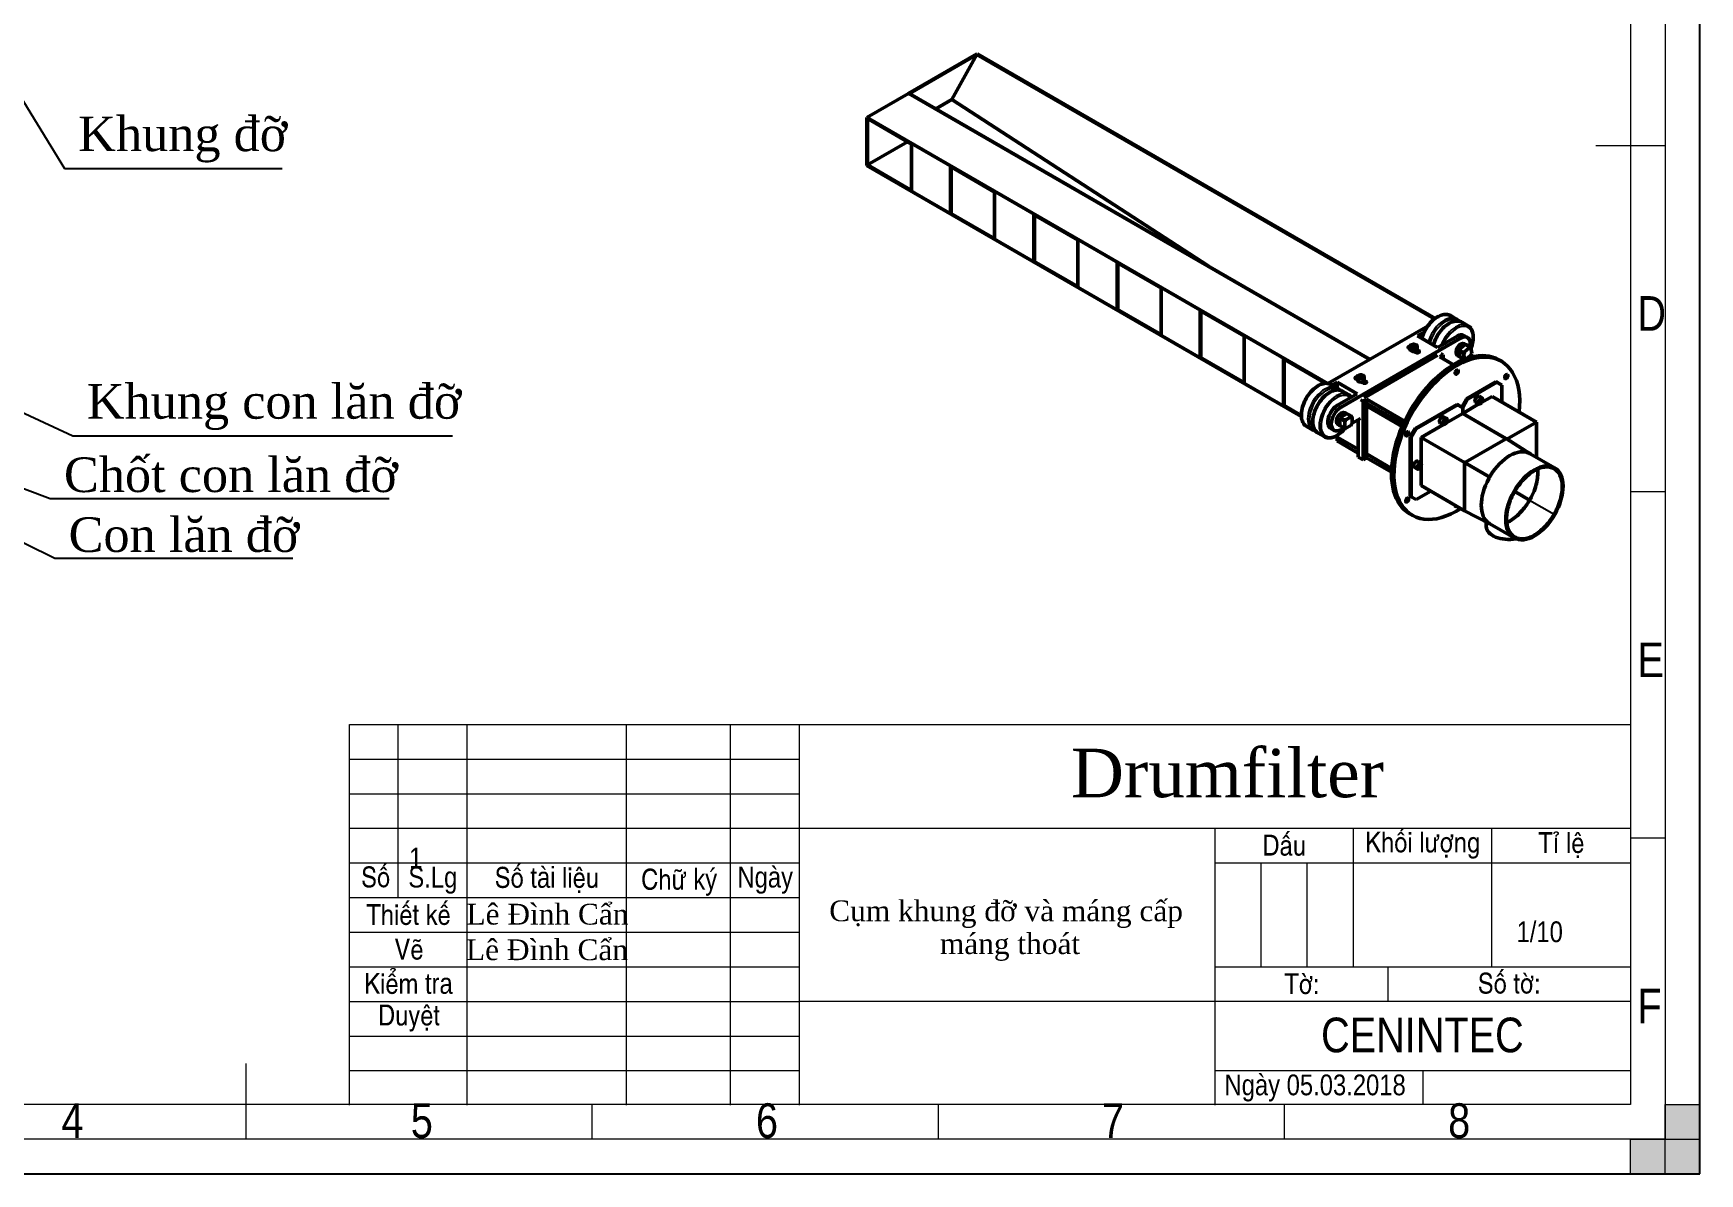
# Model space of a CAD drawing. Header units: millimetres. Extents: x 0 to 4200, y 0 to 2970.
# Drawn here: x 1793 to 4200, y 0 to 1647 of the extents above; entities that cross this region are included whole.
import ezdxf

# ---------------------------------------------------------------- set-up
doc = ezdxf.new("R2010")
doc.units = ezdxf.units.MM
doc.header["$LTSCALE"] = 10
for name, color, linetype, lineweight in [('Border (ANSI)', 7, 'Continuous', 70), ('Co ban', 7, 'Continuous', 50), ('Symbol (ANSI)', 7, 'Continuous', 25)]:
    doc.layers.add(name, color=color, linetype=linetype, lineweight=lineweight)
for name, color, linetype, lineweight, true_color in [('Khung ban ve', 5, 'Continuous', 15, 0x0000ff), ('Lien manh', 7, 'Continuous', 25, 0x020305), ('Manh khung ten', 7, 'Continuous', 15, 0x994c4c), ('Net chu', 30, 'Continuous', 15, 0xff7f00), ('THIN', 5, 'Continuous', 15, 0x0000ff)]:
    doc.layers.add(name, color=color, linetype=linetype, lineweight=lineweight, true_color=true_color)
doc.styles.add('Linh_50', font='')
doc.styles.add('Note Text (ANSI)', font='')
doc.styles.add('StandardAM_ANSI', font='')
doc.styles.get('Linh_50').set_extended_font_data('VNI-Helve-Condense')
doc.styles.get('Note Text (ANSI)').set_extended_font_data('VNI-Helve-Condense')
doc.styles.get('StandardAM_ANSI').set_extended_font_data('VNI-Helve-Condense')
doc.dimstyles.new('Default - mm (ANSI)$7', dxfattribs={"dimscale": 10, "dimtxt": 5, "dimasz": 2, "dimexe": 2, "dimexo": 0.5, "dimgap": 0.8, "dimtad": 1, "dimtoh": 1, "dimdec": 0, "dimrnd": 1e-08, "dimzin": 4, "dimdsep": 46, "dimtxsty": 'StandardAM_ANSI', "dimcen": 0.09, "dimdle": 10, "dimclrd": 256, "dimclre": 256, "dimclrt": 256, "dimadec": 1, "dimazin": 1, "dimtfac": 0.61, "dimtofl": 0, "dimtmove": 0, "dimatfit": 3, "dimldrblk": 'DOT', "dimfxl": 1, "dimtolj": 1, "dimtzin": 4, "dimlwd": -1, "dimlwe": -1, "dimarcsym": 0})

# ---------------------------------------------------------------- blocks, each defined once
blk = doc.blocks.new('Borders A3_Thuong')
at = {"layer": 'THIN'}
for points in [[(415, 0), (415, 10), (420, 10), (420, 0)], [(420, 0), (410, 0), (410, 5), (420, 5)]]:
    blk.add_hatch(color=256, dxfattribs=at).paths.add_polyline_path(points)
at = {"layer": 'Khung ban ve'}
for p, q in [((410, 287), (410, 10)), ((405, 148.5), (415, 148.5)), ((225, 64.88), (410.02, 64.88)), ((225, 9.88), (225, 64.88)), ((232, 39.88), (232, 64.88)), ((242, 9.88), (242, 64.88)), ((265, 9.88), (265, 64.88)), ((280, 9.88), (280, 64.88)), ((290, 9.88), (290, 64.88)), ((410, 59.88), (410.02, 59.88)), ((410, 54.88), (410.02, 54.88)), ((225, 49.88), (410.02, 49.88)), ((350, 9.88), (350, 49.88)), ((370, 29.88), (370, 49.88)), ((390, 29.88), (390, 49.88)), ((225, 44.88), (290, 44.88)), ((350, 44.88), (410.02, 44.88)), ((225, 39.88), (290, 39.88)), ((410, 39.88), (410.02, 39.88)), ((410, 34.88), (410.02, 34.88)), ((350, 29.88), (410.02, 29.88)), ((375, 24.88), (375, 29.88)), ((410, 24.88), (290, 24.88)), ((410, 19.88), (410.02, 19.88)), ((210, 15.93), (210, 5)), ((410, 10), (20, 10))]:
    blk.add_line(p, q, dxfattribs=at)
at = {"layer": 'Manh khung ten', "lineweight": 25}
for p, q in [((420, 0), (420, 297)), ((0, 0), (420, 0))]:
    blk.add_line(p, q, dxfattribs=at)
at = {"layer": 'Manh khung ten'}
for p, q in [((420, 297), (420, 0)), ((415, 292), (415, 5)), ((414.98, 98.5), (410, 98.5)), ((225, 59.88), (290, 59.88)), ((225, 54.88), (290, 54.88)), ((415, 48.46), (410.02, 48.46)), ((356.67, 29.88), (356.67, 44.88)), ((363.33, 29.88), (363.33, 44.88)), ((225, 34.88), (290, 34.88)), ((225, 29.88), (290, 29.88)), ((225, 24.88), (290, 24.88)), ((225, 19.88), (290, 19.88)), ((225, 14.88), (290, 14.88)), ((350, 14.88), (410.02, 14.88)), ((380.01, 14.88), (380.01, 10)), ((260, 10), (260, 5)), ((310, 10), (310, 5)), ((360, 10), (360, 5)), ((415, 5), (15, 5)), ((420, 0), (0, 0))]:
    blk.add_line(p, q, dxfattribs=at)
at = {"layer": 'THIN'}
for p, q in [((415, 0), (415, 10)), ((415, 10), (420, 10)), ((420, 10), (420, 0)), ((410, 0), (410, 5)), ((410, 5), (420, 5)), ((420, 5), (420, 0)), ((420, 0), (410, 0)), ((420, 0), (415, 0))]:
    blk.add_line(p, q, dxfattribs=at)
at = {"layer": 'Border (ANSI)', "style": 'Note Text (ANSI)'}
for s, insert, char_height, width, attachment_point in [('\\fTimes New Roman|b0|i0;\\H7.0000;Drumfilter', (351.81, 57.82), 7, 59.8872, 5), ('Daáu', (360, 47.42), 3, 19.9371, 5), ('Khoái löôïng', (379.99, 47.45), 3, 19.9371, 5), ('Tæ leä', (400.02, 47.45), 3, 19.9948, 5), ('Soá', (228.76, 42.83), 3, 7.075, 5), ('S.Lg', (237.02, 42.38), 3, 10.0576, 5), ('Soá taøi lieäu', (253.49, 42.42), 3, 22.8599, 5), ('Chöõ kyù', (272.6, 42.08), 3, 15.0245, 5), ('Ngaøy', (285.03, 42.38), 3, 10.0163, 5), ('Thieát keá', (233.51, 37.41), 3, 16.9679, 5), ('\\fTimes New Roman|b0|i0;\\H3.0000;Lê Đình Cẩn', (253.58, 37.46), 3, 23.4118, 5), ('Veõ', (233.58, 32.4), 3, 17.0139, 5), ('\\fTimes New Roman|b0|i0;\\H3.0000;Lê Đình Cẩn', (253.51, 32.32), 3, 23.4118, 5), ('Kieåm tra', (233.51, 27.45), 3, 16.9779, 5), ('Tôø:', (362.55, 27.41), 3, 24.9188, 5), ('Soá tôø:', (392.49, 27.48), 3, 34.8305, 5), ('Duyeät', (233.58, 22.47), 3, 16.9779, 5), ('\\fVNI-Helve-Condense|b0|i0;\\H5.0000;CENINTEC', (379.95, 20), 5, 59.8872, 5), ('\\fVNI-Helve-Condense|b0|i0;Ngaøy 05.03.2018', (351.37, 12.37), 3, 30.0083, 4)]:
    blk.add_mtext(s, dxfattribs=dict(at, insert=insert, char_height=char_height, width=width, attachment_point=attachment_point))
at = {"layer": 'Net chu', "style": 'Linh_50'}
for s, p in [('D', (411, 121.75)), ('E', (411.02, 71.72)), ('F', (411.02, 21.72)), ('4', (183.38, 5.16)), ('5', (233.84, 5.16)), ('6', (283.69, 5.16)), ('7', (333.67, 5.16)), ('8', (383.67, 5.16))]:
    blk.add_text(s, height=5, dxfattribs=at).set_placement(p)
blk = doc.blocks.new('_Dot')
at = {"color": 0, "linetype": 'ByBlock', "lineweight": -2}
blk.add_line((-0.5, 0), (-1, 0), dxfattribs=at)
at = {"color": 0, "linetype": 'ByBlock', "const_width": 0.5}
blk.add_lwpolyline([(-0.25, 0, 1), (0.25, 0, 1)], format="xyb", close=True, dxfattribs=at)

msp = doc.modelspace()

# ---------------------------------------------------------------- linework, layer by layer
at = {"layer": 'Co ban'}
for p, q in [((3156.2, 1617.4), (3057.2, 1560.2)), ((3058.6, 1560.2), (3156, 1616.4)), ((3120, 1551.5), (3156, 1616.4)), ((3156, 1616.4), (3817.1, 1234.7)), ((3156.2, 1617.4), (3817.9, 1235.3)), ((2997.1, 1525.5), (3057.2, 1560.2)), ((3057.2, 1560.2), (3723, 1175.9)), ((3057.2, 1560.2), (3723, 1175.9)), ((3723.7, 1176.3), (3058.6, 1560.2)), ((3096.9, 1538.2), (3120, 1551.5)), ((3120, 1551.5), (3490.1, 1311.1)), ((2997.1, 1525.5), (3662.4, 1141.4)), ((2997.1, 1456.1), (2997.1, 1525.5)), ((2997.8, 1523.9), (3061.5, 1487.1)), ((2997.8, 1456.9), (2997.8, 1523.9)), ((2997.8, 1456.9), (3055.8, 1490.4)), ((3061.5, 1487.1), (3061.5, 1420.2)), ((3624.7, 1093.8), (2997.1, 1456.1)), ((3061.5, 1420.2), (2997.8, 1456.9)), ((3118, 1454.5), (3181.7, 1417.7)), ((3118, 1387.5), (3118, 1454.5)), ((3119.1, 1453.9), (3119.1, 1388.1)), ((3181.7, 1417.7), (3181.7, 1350.8)), ((3118, 1387.5), (3119.1, 1388.1)), ((3181.7, 1350.8), (3118, 1387.5)), ((3238.3, 1385.1), (3301.9, 1348.3)), ((3238.3, 1318.1), (3238.3, 1385.1)), ((3239.3, 1384.5), (3239.3, 1318.7)), ((3301.9, 1348.3), (3301.9, 1281.4)), ((3238.3, 1318.1), (3239.3, 1318.7)), ((3301.9, 1281.4), (3238.3, 1318.1)), ((3358.5, 1315.7), (3422.1, 1278.9)), ((3358.5, 1248.7), (3358.5, 1315.7)), ((3359.5, 1315.1), (3359.5, 1249.3)), ((3422.1, 1278.9), (3422.1, 1212)), ((3358.5, 1248.7), (3359.5, 1249.3)), ((3422.1, 1212), (3358.5, 1248.7)), ((3478.7, 1246.3), (3542.3, 1209.5)), ((3478.7, 1179.3), (3478.7, 1246.3)), ((3479.7, 1245.7), (3479.7, 1179.9)), ((3848.5, 1234.4), (3840, 1239.3)), ((3856.6, 1229.7), (3865.1, 1224.8)), ((3542.3, 1209.5), (3542.3, 1142.6)), ((3807.6, 1224.7), (3663.1, 1141.3)), ((3682, 1107.3), (3854.5, 1206.9)), ((3802.4, 1216), (3792.3, 1210.1)), ((3792.3, 1210.1), (3821.3, 1193.4)), ((3821.3, 1193.4), (3849.5, 1209.7)), ((3864.5, 1207.9), (3859.5, 1210.7)), ((3478.7, 1179.3), (3479.7, 1179.9)), ((3821.3, 1182), (3715.2, 1120.7)), ((3782, 1190.8), (3779.5, 1192.2)), ((3782, 1194.8), (3782, 1190.3)), ((3786.1, 1196.8), (3786.1, 1194.6)), ((3790.1, 1186.1), (3787.7, 1187.5)), ((3788.9, 1196.5), (3788.9, 1194.2)), ((3790, 1188), (3790, 1186.2)), ((3791.9, 1189.9), (3794.4, 1188.5)), ((3792, 1194.8), (3792, 1190.3)), ((3824.8, 1179.9), (3829.7, 1182.8)), ((3844.6, 1168.5), (3824.8, 1179.9)), ((3826.2, 1184.8), (3829.7, 1182.8)), ((3829.7, 1182.8), (3829.7, 1177.1)), ((3848.1, 1186.9), (3848.1, 1186.1)), ((3853, 1179.9), (3850.2, 1181.5)), ((3851.8, 1188.8), (3858.2, 1185.1)), ((3851.8, 1188.8), (3853.9, 1179.5)), ((3861.4, 1197.6), (3852.3, 1189.9)), ((3858.6, 1186.3), (3852.3, 1189.9)), ((3859.9, 1176), (3853.9, 1179.5)), ((3854.5, 1197.9), (3855.2, 1198.3)), ((3859.1, 1183.6), (3860.7, 1176.6)), ((3863, 1197.2), (3860.2, 1198.8)), ((3867.3, 1192.6), (3860.5, 1186.8)), ((3861.4, 1197.6), (3867.8, 1194)), ((3868.5, 1193.9), (3862.1, 1197.5)), ((3864.7, 1177.8), (3869.7, 1182.1)), ((3871.1, 1185.3), (3869.5, 1192.3)), ((3542.3, 1142.6), (3478.7, 1179.3)), ((3598.9, 1176.9), (3660.1, 1141.5)), ((3598.9, 1109.9), (3598.9, 1176.9)), ((3599.9, 1176.3), (3599.9, 1110.5)), ((3844.6, 1168.5), (3854.5, 1174.2)), ((3909.9, 1175.5), (3913.4, 1173.4)), ((3676, 1134.8), (3667.5, 1139.7)), ((3668.9, 1138.9), (3676.3, 1143.2)), ((3676.3, 1143.2), (3705.3, 1126.5)), ((3676.3, 1134.6), (3676.3, 1143.2)), ((3705.6, 1146.7), (3703.2, 1148.1)), ((3705.6, 1150.7), (3705.6, 1146.3)), ((3708.2, 1152.1), (3708.2, 1150.3)), ((3710.8, 1152.8), (3710.8, 1150.6)), ((3713.8, 1142), (3711.3, 1143.4)), ((3713.6, 1143.9), (3713.6, 1142.1)), ((3715.5, 1145.8), (3718, 1144.4)), ((3715.6, 1150.7), (3715.6, 1146.3)), ((3863.3, 1119.3), (3905.8, 1143.8)), ((3907.2, 1143), (3864.7, 1118.5)), ((3905.8, 1143.8), (3907.2, 1143)), ((3907.2, 1143), (3914.2, 1138.9)), ((3914.2, 1114.4), (3914.2, 1138.9)), ((3598.9, 1109.9), (3599.9, 1110.5)), ((3624.6, 1095), (3598.9, 1109.9)), ((3705.3, 1126.5), (3677, 1110.1)), ((3684.1, 1130.1), (3692.6, 1125.2)), ((3710.2, 1117.9), (3713.8, 1115.8)), ((3718.7, 1118.7), (3713.8, 1115.8)), ((3713.8, 1115.8), (3713.8, 1030.9)), ((3718.7, 1118.7), (3718.7, 1113)), ((3773.8, 1086.9), (3718.7, 1118.7)), ((3718.7, 1113), (3718.7, 1039.5)), ((3771.7, 1082.4), (3718.7, 1113)), ((3718.7, 1108.9), (3770.2, 1079.2)), ((3789.1, 1076.4), (3849.2, 1111.1)), ((3850.6, 1110.3), (3790.5, 1075.6)), ((3849.2, 1111.1), (3850.6, 1110.3)), ((3850.6, 1110.3), (3857.7, 1106.2)), ((3863.3, 1119.3), (3856.3, 1107.1)), ((3857.7, 1106.2), (3864.7, 1118.5)), ((3881.2, 1111.7), (3857.7, 1098.1)), ((3864.7, 1118.5), (3863.3, 1119.3)), ((3880.2, 1112), (3876.4, 1114.2)), ((3881.1, 1114.9), (3882.1, 1117.5)), ((3882.1, 1113.4), (3881.1, 1114.9)), ((3885.2, 1120.6), (3881.4, 1122.8)), ((3882, 1115.8), (3884.2, 1114.6)), ((3882.1, 1117.5), (3884.2, 1118.7)), ((3884.2, 1114.6), (3882.1, 1113.4)), ((3883.4, 1118.2), (3885.2, 1117.2)), ((3884.2, 1118.7), (3885.2, 1117.2)), ((3885.2, 1117.2), (3884.2, 1114.6)), ((3900.1, 1122.6), (3884.7, 1113.7)), ((3900.1, 1122.6), (3964.1, 1085.6)), ((3675.6, 1087.3), (3675.6, 1086.4)), ((3680.2, 1091.2), (3686.6, 1087.6)), ((3680.2, 1091.2), (3680.2, 1080.4)), ((3690.2, 1097.7), (3680.8, 1092.3)), ((3687.2, 1088.6), (3680.8, 1092.3)), ((3682, 1098.3), (3682.7, 1098.7)), ((3687.3, 1085.8), (3687.3, 1077.7)), ((3696.9, 1093.9), (3687.7, 1099.2)), ((3696.1, 1093), (3689.1, 1088.9)), ((3690.2, 1097.7), (3696.5, 1094)), ((3697.9, 1083.8), (3697.9, 1091.9)), ((3710.2, 1090.9), (3697.9, 1083.8)), ((3706.7, 1035), (3706.7, 1088.9)), ((3828.9, 1082.4), (3825.1, 1084.6)), ((3829.8, 1085.3), (3830.8, 1087.9)), ((3830.8, 1083.8), (3829.8, 1085.3)), ((3833.9, 1091), (3830.1, 1093.2)), ((3830.8, 1087.9), (3832.9, 1089.1)), ((3830.8, 1086.2), (3832.9, 1085)), ((3832.9, 1085), (3830.8, 1083.8)), ((3832.1, 1088.6), (3833.9, 1087.6)), ((3832.9, 1089.1), (3833.9, 1087.6)), ((3833.9, 1087.6), (3832.9, 1085)), ((3857.7, 1098.1), (3833.5, 1084.1)), ((3857.7, 1106.2), (3857.7, 1098.1)), ((3857.7, 1098.1), (3857.7, 1106.2)), ((3857.7, 1098.1), (3921.7, 1061.1)), ((3857.7, 1098.1), (3920.6, 1061.8)), ((3964.1, 1085.6), (3921.7, 1061.1)), ((3964.1, 1085.6), (3964.1, 1034.8)), ((3641, 1074.2), (3632.5, 1079.1)), ((3649.1, 1069.5), (3657.6, 1064.6)), ((3667, 1076.5), (3672, 1073.6)), ((3706.7, 1046.4), (3674.2, 1065.2)), ((3706.7, 1046.4), (3676.3, 1064)), ((3676.3, 1064), (3676.3, 1058.3)), ((3686.9, 1076.6), (3677.7, 1081.9)), ((3686.6, 1076.8), (3680.2, 1080.4)), ((3686.1, 1077), (3682, 1074.6)), ((3689.1, 1076.7), (3696.1, 1080.7)), ((3789.1, 1076.4), (3782, 1064.2)), ((3782, 978.5), (3782, 1064.2)), ((3782, 1064.2), (3783.4, 1063.4)), ((3783.4, 1063.4), (3790.5, 1075.6)), ((3783.4, 1063.4), (3783.4, 977.7)), ((3790.5, 1075.6), (3789.1, 1076.4)), ((3830, 1082.1), (3797.6, 1063.4)), ((3797.6, 1063.4), (3797.6, 1026)), ((3797.6, 1063.4), (3860.5, 1027)), ((3919.5, 1061.1), (3861.6, 1027.7)), ((3920.6, 1061.8), (3919.5, 1061.1)), ((3920.6, 1061.8), (3955.2, 1039.9)), ((3921.7, 1061.1), (3921.7, 1061.1)), ((3706.7, 1040.7), (3676.3, 1058.3)), ((3706.7, 1035), (3713.8, 1030.9)), ((3718.7, 1039.5), (3718.7, 1033.8)), ((3755, 1018.6), (3718.7, 1039.5)), ((3755, 1018.6), (3718.7, 1039.5)), ((3955.2, 1039.9), (3990.5, 1019.5)), ((3713.8, 1030.9), (3718.7, 1033.8)), ((3754.8, 1013), (3718.7, 1033.8)), ((3791.8, 1018.1), (3788, 1020.3)), ((3792.7, 1021), (3793.7, 1023.6)), ((3793.7, 1019.5), (3792.7, 1021)), ((3796.8, 1026.7), (3793, 1028.9)), ((3793.6, 1021.9), (3795.8, 1020.7)), ((3793.7, 1023.6), (3795.8, 1024.8)), ((3795.8, 1020.7), (3793.7, 1019.5)), ((3795, 1024.3), (3796.8, 1023.3)), ((3795.8, 1024.8), (3796.8, 1023.3)), ((3796.8, 1023.3), (3795.8, 1020.7)), ((3797.6, 1021.9), (3797.6, 994)), ((3861.6, 1027.7), (3860.5, 1027)), ((3860.5, 1027), (3896.7, 1006.2)), ((3860.5, 1027), (3860.5, 1025.8)), ((3860.5, 1025.8), (3860.5, 958.9)), ((3989.7, 1018.3), (3989.8, 1018.2)), ((3860.5, 957.6), (3797.6, 994)), ((3783.4, 977.7), (3782, 978.5)), ((3790.5, 973.6), (3783.4, 977.7)), ((3790.5, 973.6), (3811.7, 985.8)), ((3954.4, 972.9), (3932.8, 985.3)), ((3781.4, 952.9), (3784.9, 950.9)), ((3860.5, 958.9), (3860.5, 957.6)), ((3860.5, 957.6), (3896.7, 938.6)), ((3891.8, 941.2), (3891.8, 934.6)), ((3896.7, 938.6), (3932, 918.2)), ((3932.7, 919.5), (3932.8, 919.5))]:
    msp.add_line(p, q, dxfattribs=at)
for centre, major_axis, start_param, end_param in [((3849.5, 1193.4), (10, 17.3), 0, 0.785398), ((3854.5, 1190.6), (10, 17.3), 5.228137, 7.068583), ((3845.7, 1064.2), (64.2, 111.3), 0, 3.141593), ((3849.2, 1062.2), (64.2, 111.3), 5.362538, 10.274312), ((3781.7, 1193.4), (-3, 0), 4.603903, 7.068583), ((3787, 1190.3), (5, 0), 3.141593, 6.283185), ((3787, 1195.2), (-2.89, 0), 6.064907, 7.112105), ((3787, 1195.2), (-2.89, 0), 5.01771, 6.064907), ((3787, 1195.2), (-2.89, 0), 0.82892, 1.876117), ((3787, 1195.2), (2.89, 0), 0.82892, 1.876117), ((3787, 1195.2), (2.89, 0), 5.01771, 6.064907), ((3787, 1195.2), (2.89, 0), 6.064907, 7.112105), ((3792.3, 1187.3), (3, 0), 3.926991, 7.068583), ((3855.2, 1190.1), (-5, -8.66), 3.141593, 6.283185), ((3854.5, 1190.6), (-4.5, -7.79), 3.926991, 5.497787), ((3858, 1188.5), (-5, -8.66), 5.003, 6.448468), ((3858, 1188.5), (5, 8.66), 0.290611, 1.736079), ((3864.4, 1184.8), (-5, -8.66), 4.877672, 5.003), ((3865.1, 1184.4), (4.5, 7.79), 1.599031, 1.998456), ((3858, 1188.5), (5, 8.66), 6.117902, 6.448468), ((3865.1, 1184.4), (4.5, 7.79), 0.028234, 0.427659), ((3864.4, 1184.8), (5, 8.66), 0.165283, 0.290611), ((3865.1, 1184.4), (-4.5, -7.79), 1.599031, 1.998456), ((3854.5, 1190.6), (10, 17.3), 3.926991, 4.196641), ((3865.1, 1184.4), (-4.5, -7.79), 0.028234, 0.07729), ((3705.3, 1149.3), (-3, 0), 4.603903, 7.068583), ((3710.6, 1146.3), (5, 0), 3.141593, 6.283185), ((3710.6, 1151.2), (-2.89, 0), 5.68704, 6.734238), ((3710.6, 1151.2), (-2.89, 0), 0.451052, 1.49825), ((3710.6, 1151.2), (2.89, 0), 1.49825, 2.545448), ((3710.6, 1151.2), (-2.89, 0), 1.49825, 2.545448), ((3710.6, 1151.2), (2.89, 0), 0.451052, 1.49825), ((3710.6, 1151.2), (2.89, 0), 5.68704, 6.734238), ((3715.9, 1143.2), (3, 0), 3.926991, 7.068583), ((3677, 1093.8), (-10, -17.3), 3.926991, 6.283185), ((3682, 1090.9), (-10, -17.3), 3.926991, 7.068583), ((3878.9, 1118.5), (-2.5, -4.33), 3.141593, 6.283185), ((3682.7, 1090.5), (-5, -8.66), 3.141593, 6.283185), ((3682, 1090.9), (-4.5, -7.79), 3.926991, 5.497787), ((3685.5, 1088.9), (-5, -8.66), 4.775053, 6.220521), ((3685.5, 1088.9), (5, 8.66), 0.062664, 1.508132), ((3691.9, 1085.2), (-5, -8.66), 4.649725, 4.775053), ((3692.6, 1084.8), (4.5, 7.79), 1.371084, 1.770509), ((3692.6, 1084.8), (4.5, 7.79), 6.083473, 6.482898), ((3692.6, 1084.8), (-4.5, -7.79), 1.371084, 1.770509), ((3691.9, 1085.2), (5, 8.66), 6.220521, 6.345849), ((3827.6, 1088.9), (-2.5, -4.33), 3.141593, 6.283185), ((3691.9, 1085.2), (-5, -8.66), 6.220521, 6.345849), ((3692.6, 1084.8), (-4.5, -7.79), 6.083473, 6.482898), ((3925.9, 989.3), (29.2, 50.7), 0.042344, 1.528452), ((3925.9, 989.3), (29.2, 50.7), 0, 0.042344), ((3790.5, 1024.6), (-2.5, -4.33), 3.141593, 6.283185), ((3925.9, 989.3), (-29.2, -50.7), 4.754733, 6.240841), ((3925.9, 989.3), (29.2, 50.7), 1.570796, 1.613141), ((3925.9, 989.3), (29.3, 50.7), 1.528452, 1.570796), ((3849.2, 966.6), (-1.62, -2.81), 5.42355, 7.14282), ((3925.9, 989.3), (-29.3, -50.7), 6.240841, 6.283185), ((3923.8, 934.6), (-32, 0), 0, 1.902972)]:
    msp.add_ellipse(centre, major_axis=major_axis, ratio=0.57735, start_param=start_param, end_param=end_param, dxfattribs=at)
for centre, major_axis in [((3849.2, 1157.7), (1.62, 2.81)), ((3920.8, 1151.3), (1.62, 2.81)), ((3777.5, 1068.6), (1.62, 2.81)), ((3961.3, 968.9), (29.2, 50.7)), ((3777.5, 973), (1.62, 2.81))]:
    msp.add_ellipse(centre, major_axis=major_axis, ratio=0.57735, dxfattribs=at)
for points, knots in [([(3798.7, 1206.4), (3799, 1207.5), (3799.4, 1208.6), (3800.9, 1213.1), (3802.5, 1216.6), (3806.3, 1223), (3808.5, 1226), (3813.2, 1231.5), (3815.8, 1233.8), (3821.2, 1237.7), (3823.9, 1239.1), (3829.4, 1241), (3832.1, 1241.3), (3836.5, 1240.9), (3838.4, 1240.3), (3840, 1239.3)], [5.071832, 5.071832, 5.071832, 5.071832, 5.177416, 5.177416, 5.505459, 5.505459, 5.832795, 5.832795, 6.160901, 6.160901, 6.490561, 6.490561, 6.816636, 6.816636, 7.068583, 7.068583, 7.068583, 7.068583]), ([(3815.3, 1196.8), (3815.6, 1197.9), (3816, 1199), (3817.6, 1203.6), (3819.1, 1207), (3822.9, 1213.4), (3825.1, 1216.4), (3829.8, 1221.9), (3832.4, 1224.2), (3837.8, 1228.1), (3840.6, 1229.6), (3846, 1231.4), (3848.7, 1231.7), (3853.1, 1231.3), (3855, 1230.7), (3856.6, 1229.7)], [5.071832, 5.071832, 5.071832, 5.071832, 5.177416, 5.177416, 5.505459, 5.505459, 5.832795, 5.832795, 6.160901, 6.160901, 6.490561, 6.490561, 6.816636, 6.816636, 7.068583, 7.068583, 7.068583, 7.068583]), ([(3869.6, 1191.8), (3869.9, 1192.6), (3870.2, 1193.5), (3871.7, 1197.7), (3872.4, 1201.1), (3873.1, 1207.7), (3873, 1210.8), (3871.8, 1216.5), (3870.8, 1219), (3868.2, 1222.6), (3866.7, 1223.9), (3865.1, 1224.8)], [4.181773, 4.181773, 4.181773, 4.181773, 4.261998, 4.261998, 4.590104, 4.590104, 4.919764, 4.919764, 5.24584, 5.24584, 5.497787, 5.497787, 5.497787, 5.497787]), ([(3782, 1194.8), (3782, 1195.2), (3782, 1195.5), (3782.3, 1196.1), (3782.5, 1196.3), (3783.1, 1196.9), (3783.5, 1197.1), (3784.4, 1197.5), (3784.8, 1197.7), (3785.9, 1197.9), (3786.4, 1197.9), (3787.5, 1197.9), (3788, 1197.9), (3789, 1197.7), (3789.5, 1197.5), (3790.4, 1197.2), (3790.8, 1196.9), (3791.4, 1196.3), (3791.6, 1196), (3791.9, 1195.4), (3792, 1195.1), (3792, 1194.8)], [0.305321, 0.305321, 0.305321, 0.305321, 0.574641, 0.574641, 0.867228, 0.867228, 1.195442, 1.195442, 1.532564, 1.532564, 1.867225, 1.867225, 2.200479, 2.200479, 2.534995, 2.534995, 2.872062, 2.872062, 3.201198, 3.201198, 3.446913, 3.446913, 3.446913, 3.446913]), ([(3632.5, 1079.1), (3630.6, 1080.2), (3629, 1081.7), (3626.5, 1085.7), (3625.6, 1088), (3624.6, 1093.5), (3624.5, 1096.7), (3625.2, 1103.2), (3626, 1106.7), (3628.4, 1113.5), (3630, 1116.9), (3633.7, 1123.4), (3635.9, 1126.4), (3640.7, 1131.8), (3643.3, 1134.2), (3648.6, 1138.1), (3651.4, 1139.5), (3656.8, 1141.4), (3659.5, 1141.7), (3664, 1141.3), (3665.8, 1140.7), (3667.5, 1139.7)], [5.792573, 5.792573, 5.792573, 5.792573, 6.080689, 6.080689, 6.386763, 6.386763, 6.713378, 6.713378, 7.042999, 7.042999, 7.371041, 7.371041, 7.698377, 7.698377, 8.026483, 8.026483, 8.356143, 8.356143, 8.682218, 8.682218, 8.934166, 8.934166, 8.934166, 8.934166]), ([(3649.1, 1069.5), (3647.2, 1070.6), (3645.6, 1072.1), (3643.1, 1076.1), (3642.2, 1078.5), (3641.2, 1083.9), (3641.1, 1087.1), (3641.8, 1093.6), (3642.6, 1097.1), (3645, 1103.9), (3646.6, 1107.3), (3650.4, 1113.8), (3652.5, 1116.8), (3657.3, 1122.2), (3659.9, 1124.6), (3665.3, 1128.5), (3668, 1129.9), (3673.5, 1131.8), (3676.1, 1132.1), (3680.6, 1131.7), (3682.4, 1131.1), (3684.1, 1130.1)], [5.792573, 5.792573, 5.792573, 5.792573, 6.080689, 6.080689, 6.386763, 6.386763, 6.713378, 6.713378, 7.042999, 7.042999, 7.371041, 7.371041, 7.698377, 7.698377, 8.026483, 8.026483, 8.356143, 8.356143, 8.682218, 8.682218, 8.934166, 8.934166, 8.934166, 8.934166]), ([(3705.6, 1150.7), (3705.6, 1151.1), (3705.7, 1151.4), (3706, 1152), (3706.2, 1152.3), (3706.8, 1152.8), (3707.1, 1153), (3708, 1153.4), (3708.5, 1153.6), (3709.5, 1153.8), (3710, 1153.8), (3711.1, 1153.8), (3711.6, 1153.8), (3712.6, 1153.6), (3713.1, 1153.5), (3714, 1153.1), (3714.4, 1152.8), (3715, 1152.3), (3715.3, 1151.9), (3715.5, 1151.3), (3715.6, 1151), (3715.6, 1150.7)], [2.021849, 2.021849, 2.021849, 2.021849, 2.291169, 2.291169, 2.583756, 2.583756, 2.91197, 2.91197, 3.249092, 3.249092, 3.583753, 3.583753, 3.917007, 3.917007, 4.251523, 4.251523, 4.588589, 4.588589, 4.917726, 4.917726, 5.163441, 5.163441, 5.163441, 5.163441]), ([(3885.2, 1120.6), (3885.5, 1120.5), (3885.7, 1120.2), (3886.1, 1119.7), (3886.2, 1119.4), (3886.4, 1118.6), (3886.4, 1118.2), (3886.4, 1117.2), (3886.3, 1116.7), (3885.9, 1115.7), (3885.7, 1115.3), (3885.2, 1114.3), (3884.9, 1113.9), (3884.2, 1113.1), (3883.8, 1112.8), (3883.1, 1112.2), (3882.7, 1112), (3881.8, 1111.7), (3881.4, 1111.6), (3880.7, 1111.7), (3880.5, 1111.8), (3880.2, 1112)], [3.926991, 3.926991, 3.926991, 3.926991, 4.188745, 4.188745, 4.474814, 4.474814, 4.802545, 4.802545, 5.14315, 5.14315, 5.481082, 5.481082, 5.817232, 5.817232, 6.154846, 6.154846, 6.495407, 6.495407, 6.825471, 6.825471, 7.068583, 7.068583, 7.068583, 7.068583]), ([(3833.9, 1091), (3834.2, 1090.9), (3834.4, 1090.6), (3834.8, 1090.1), (3835, 1089.8), (3835.1, 1089), (3835.2, 1088.6), (3835.1, 1087.6), (3835, 1087.1), (3834.7, 1086.1), (3834.5, 1085.7), (3833.9, 1084.7), (3833.6, 1084.3), (3833, 1083.5), (3832.6, 1083.2), (3831.8, 1082.6), (3831.4, 1082.4), (3830.6, 1082.1), (3830.2, 1082), (3829.5, 1082.1), (3829.2, 1082.2), (3828.9, 1082.4)], [3.926991, 3.926991, 3.926991, 3.926991, 4.188745, 4.188745, 4.474814, 4.474814, 4.802545, 4.802545, 5.14315, 5.14315, 5.481082, 5.481082, 5.817232, 5.817232, 6.154846, 6.154846, 6.495407, 6.495407, 6.825471, 6.825471, 7.068583, 7.068583, 7.068583, 7.068583]), ([(3657.6, 1064.6), (3659.4, 1063.5), (3661.6, 1062.9), (3666.2, 1062.7), (3668.8, 1063.1), (3674, 1065), (3676.8, 1066.5), (3682.1, 1070.4), (3684.7, 1072.8), (3687.3, 1075.9), (3687.6, 1076.2), (3687.8, 1076.5)], [0.490612, 0.490612, 0.490612, 0.490612, 0.778728, 0.778728, 1.084802, 1.084802, 1.411418, 1.411418, 1.741038, 1.741038, 1.776804, 1.776804, 1.776804, 1.776804]), ([(3796.8, 1026.7), (3797.1, 1026.6), (3797.3, 1026.4), (3797.7, 1025.8), (3797.8, 1025.5), (3798, 1024.7), (3798.1, 1024.3), (3798, 1023.3), (3797.9, 1022.8), (3797.6, 1021.8), (3797.3, 1021.4), (3796.8, 1020.4), (3796.5, 1020), (3795.8, 1019.2), (3795.5, 1018.9), (3794.7, 1018.3), (3794.3, 1018.1), (3793.5, 1017.8), (3793, 1017.7), (3792.4, 1017.8), (3792.1, 1017.9), (3791.8, 1018.1)], [3.926991, 3.926991, 3.926991, 3.926991, 4.188745, 4.188745, 4.474814, 4.474814, 4.802545, 4.802545, 5.14315, 5.14315, 5.481082, 5.481082, 5.817232, 5.817232, 6.154846, 6.154846, 6.495407, 6.495407, 6.825471, 6.825471, 7.068583, 7.068583, 7.068583, 7.068583]), ([(3932.8, 985.3), (3936.3, 991.4), (3940.4, 997), (3949.7, 1007.1), (3954.9, 1011.5), (3965.4, 1017.9), (3970.7, 1019.9), (3978.4, 1021), (3981, 1021), (3985.7, 1020.1), (3987.8, 1019.3), (3989.8, 1018.2)], [0.089486, 0.089486, 0.089486, 0.089486, 2.189304, 2.189304, 4.41537, 4.41537, 6.660786, 6.660786, 7.905325, 7.905325, 9.060738, 9.060738, 9.060738, 9.060738]), ([(3965.9, 1017.7), (3966, 1016.5), (3966.1, 1015.2), (3966.3, 1007.8), (3965.4, 1001.2), (3962.5, 990.7), (3961.2, 986.9), (3958.4, 980.3), (3957, 977.6), (3955.6, 974.9)], [3.919943, 3.919943, 3.919943, 3.919943, 4.41537, 4.41537, 6.660786, 6.660786, 7.905325, 7.905325, 8.819114, 8.819114, 8.819114, 8.819114]), ([(3989.8, 1018.2), (3993.3, 1016.2), (3996.1, 1013.1), (4000.2, 1004.7), (4001.4, 999.4), (4001.7, 987.4), (4000.8, 980.8), (3997.9, 970.2), (3996.5, 966.4), (3993.4, 959.2), (3991.7, 955.8), (3989.8, 952.4)], [0.089486, 0.089486, 0.089486, 0.089486, 2.189304, 2.189304, 4.41537, 4.41537, 6.660786, 6.660786, 7.905325, 7.905325, 9.060738, 9.060738, 9.060738, 9.060738]), ([(3932.8, 919.5), (3929.3, 921.5), (3926.5, 924.7), (3922.3, 933), (3921.2, 938.4), (3920.9, 950.3), (3921.8, 956.9), (3924.7, 967.5), (3926, 971.3), (3929.1, 978.6), (3930.8, 982), (3932.8, 985.3)], [0.089486, 0.089486, 0.089486, 0.089486, 2.189304, 2.189304, 4.41537, 4.41537, 6.660786, 6.660786, 7.905325, 7.905325, 9.060738, 9.060738, 9.060738, 9.060738]), ([(3953.2, 970.8), (3950, 965.5), (3946.3, 960.6), (3937.5, 951), (3932.3, 946.7), (3925.1, 942.3), (3923.2, 941.3), (3921.3, 940.4)], [0.331277, 0.331277, 0.331277, 0.331277, 2.189304, 2.189304, 4.41537, 4.41537, 5.235761, 5.235761, 5.235761, 5.235761]), ([(3989.8, 952.4), (3986.3, 946.4), (3982.2, 940.7), (3972.8, 930.6), (3967.7, 926.3), (3957.1, 919.8), (3951.8, 917.8), (3944.2, 916.7), (3941.5, 916.8), (3936.8, 917.6), (3934.7, 918.4), (3932.8, 919.5)], [0.089486, 0.089486, 0.089486, 0.089486, 2.189304, 2.189304, 4.41537, 4.41537, 6.660786, 6.660786, 7.905325, 7.905325, 9.060738, 9.060738, 9.060738, 9.060738])]:
    msp.add_open_spline(points, degree=3, knots=knots, dxfattribs=at)
for points in [[(3852.1, 1231.3), (3851.1, 1232.6), (3849.9, 1233.6), (3848.5, 1234.4)], [(3679.6, 1131.7), (3678.6, 1133), (3677.3, 1134), (3676, 1134.8)], [(3696.7, 1121.5), (3695.6, 1123), (3694.2, 1124.3), (3692.6, 1125.2)], [(3641, 1074.2), (3642.3, 1073.4), (3643.8, 1072.9), (3645.4, 1072.6)], [(3954, 1040.7), (3954.4, 1040.4), (3954.9, 1040.1), (3955.4, 1039.8)], [(3954.4, 972.8), (3954, 972.1), (3953.6, 971.4), (3953.2, 970.8)], [(3955.6, 974.9), (3955.2, 974.2), (3954.8, 973.5), (3954.4, 972.8)], [(3896.9, 938.5), (3896.4, 938.8), (3895.9, 939), (3895.4, 939.3)]]:
    msp.add_open_spline(points, degree=3, dxfattribs=at)
for points, weights in [([(3784.1, 1195.6), (3784.7, 1195.6), (3785.1, 1195.9)], [1, 1.0379548493, 1]), ([(3784.6, 1194.5), (3784.4, 1194.9), (3784.1, 1195.6)], [1, 1.0379548493, 1]), ([(3785, 1194.1), (3784.8, 1194.2), (3784.6, 1194.5)], [1.00815974071, 1.03330543156, 1]), ([(3785.1, 1195.9), (3785.6, 1196.2), (3786.1, 1196.8)], [1, 1.0379548493, 1]), ([(3785.3, 1193.9), (3785.7, 1194.2), (3786.1, 1194.6)], [1.9933872828, 1.97130342355, 1.85507698523]), ([(3786.1, 1196.8), (3786.9, 1196.4), (3787.5, 1196.3)], [1, 1.0379548493, 1]), ([(3786.1, 1194.6), (3786.9, 1194.3), (3787.5, 1194.2)], [1.85507698523, 1.99856768941, 1.99856768941]), ([(3787.5, 1196.3), (3788.2, 1196.3), (3788.9, 1196.5)], [1, 1.0379548493, 1]), ([(3787.5, 1194.2), (3788.2, 1194.1), (3788.9, 1194.2)], [1.99856768941, 1.99856768941, 1.85507698523]), ([(3788.9, 1196.5), (3789.2, 1195.7), (3789.4, 1195.4)], [1, 1.0379548493, 1]), ([(3789.8, 1194.9), (3789.3, 1194.3), (3788.9, 1194)], [1, 1.03584466594, 1.00398572616]), ([(3788.9, 1194.2), (3788.9, 1194.1), (3789, 1194.1)], [1.85507698523, 1.87163919298, 1.88628973176]), ([(3789.4, 1195.4), (3789.6, 1195), (3789.8, 1194.9)], [1, 1.0379548493, 1]), ([(3858.2, 1185.1), (3858.7, 1184.3), (3859.1, 1183.6)], [1, 1.00374358632, 1]), ([(3860.5, 1186.8), (3859.6, 1186.5), (3858.6, 1186.3)], [1, 1.00374358632, 1]), ([(3867.8, 1194), (3867.6, 1193.2), (3867.3, 1192.6)], [1, 1.00374358632, 1]), ([(3869.5, 1192.3), (3869, 1193), (3868.5, 1193.9)], [1, 1.00374358632, 1]), ([(3860.7, 1176.6), (3860.7, 1176.4), (3860.6, 1176.3)], [1, 1.00123224902, 1.00165327719]), ([(3708, 1150.4), (3708.1, 1150.6), (3708.1, 1150.9)], [1, 1.0379548493, 1]), ([(3708.7, 1149.9), (3708.4, 1150.1), (3708, 1150.4)], [1.0188217926, 1.02069599836, 1]), ([(3708.1, 1150.9), (3708.2, 1151.3), (3708.2, 1152.1)], [1, 1.0379548493, 1]), ([(3708.2, 1152.1), (3708.9, 1152), (3709.5, 1152.1)], [1, 1.0379548493, 1]), ([(3708.8, 1149.9), (3709.2, 1149.9), (3709.5, 1150)], [1.94809168667, 1.99856768941, 1.99856768941]), ([(3709.5, 1152.1), (3710.1, 1152.3), (3710.8, 1152.8)], [1, 1.0379548493, 1]), ([(3709.5, 1150), (3710.1, 1150.2), (3710.8, 1150.6)], [1.99856768941, 1.99856768941, 1.85507698523]), ([(3710.8, 1152.8), (3711.4, 1152.3), (3712, 1152)], [1, 1.0379548493, 1]), ([(3710.8, 1150.6), (3711.4, 1150.1), (3712, 1149.9)], [1.85507698523, 1.99856768941, 1.99856768941]), ([(3712, 1152), (3712.6, 1151.8), (3713.2, 1151.9)], [1, 1.0379548493, 1]), ([(3712, 1149.9), (3712.1, 1149.8), (3712.3, 1149.8)], [1.99856768941, 1.99856768941, 1.98947518286]), ([(3713, 1150.2), (3712.8, 1150.1), (3712.6, 1149.9)], [1, 1.01162725145, 1.01613061867]), ([(3713.1, 1150.7), (3713, 1150.4), (3713, 1150.2)], [1, 1.0379548493, 1]), ([(3713.2, 1151.9), (3713.1, 1151.1), (3713.1, 1150.7)], [1, 1.0379548493, 1]), ([(3881.4, 1115.6), (3881.7, 1115.7), (3882, 1115.8)], [1.05850500864, 1.03917061523, 1]), ([(3882, 1115.8), (3882.2, 1117), (3882.7, 1117.8)], [1, 1.11516383842, 1.05886467072]), ([(3686.6, 1087.6), (3687, 1086.6), (3687.3, 1085.8)], [1, 1.00374358632, 1]), ([(3689.1, 1088.9), (3688.2, 1088.8), (3687.2, 1088.6)], [1, 1.00374358632, 1]), ([(3696.5, 1094), (3696.3, 1093.5), (3696.1, 1093)], [1, 1.00374358632, 1]), ([(3697.9, 1091.9), (3697.6, 1092.7), (3697.2, 1093.7)], [1, 1.00374358632, 1]), ([(3830.1, 1086), (3830.4, 1086.1), (3830.8, 1086.2)], [1.05850500864, 1.03917061523, 1]), ([(3830.8, 1086.2), (3830.9, 1087.4), (3831.4, 1088.2)], [1, 1.11516383842, 1.05886467072]), ([(3687.3, 1077.7), (3687, 1077.2), (3686.6, 1076.8)], [1, 1.00374358632, 1]), ([(3687.2, 1076.4), (3688.2, 1076.5), (3689.1, 1076.7)], [1, 1.00374358632, 1]), ([(3793, 1021.7), (3793.3, 1021.8), (3793.6, 1021.9)], [1.05850500864, 1.03917061523, 1]), ([(3793.6, 1021.9), (3793.8, 1023.1), (3794.3, 1023.9)], [1, 1.11516383842, 1.05886467072])]:
    msp.add_rational_spline(points, weights, degree=2, dxfattribs=at)
at = {"layer": 'Lien manh'}
for p, q in [((3854.5, 1206.9), (3849.5, 1209.7)), ((3794.4, 1186.1), (3794.4, 1188.5)), ((3718, 1142), (3718, 1144.4)), ((3682, 1107.3), (3677, 1110.1)), ((3954.4, 972.8), (3954.4, 972.9)), ((3954.4, 972.8), (3989.8, 952.4))]:
    msp.add_line(p, q, dxfattribs=at)
for centre, major_axis, start_param, end_param in [((3822.5, 1209), (17.5, 30.3), 0, 1.986748), ((3831, 1204.1), (17.5, 30.3), 0, 1.986748), ((3832.4, 1203.3), (16.5, 28.6), 6.249901, 8.296868), ((3839.1, 1199.4), (17.5, 30.3), 0, 1.986748), ((3847.6, 1194.5), (17.5, 30.3), 0, 1.840824), ((3849, 1193.7), (16.5, 28.6), 4.990401, 8.016553), ((3787, 1194.8), (-5, 0), 0, 3.141593), ((3849, 1193.7), (-16.5, -28.6), 1.26321, 1.267256), ((3650, 1109.4), (-17.5, -30.3), 3.141593, 6.283185), ((3658.5, 1104.5), (17.5, 30.3), 0, 3.141593), ((3659.9, 1103.7), (-16.5, -28.6), 3.108309, 6.316469), ((3666.6, 1099.8), (-17.5, -30.3), 3.141593, 6.283185), ((3710.6, 1150.7), (-5, 0), 0, 3.141593), ((3675.1, 1094.9), (17.5, 30.3), 0, 3.141593), ((3676.5, 1094.1), (-16.5, -28.6), 2.979021, 7.547833), ((3882.7, 1116.3), (2.5, 4.33), 0, 3.141593), ((3831.4, 1086.7), (2.5, 4.33), 0, 3.141593), ((3794.3, 1022.4), (2.5, 4.33), 0, 3.141593)]:
    msp.add_ellipse(centre, major_axis=major_axis, ratio=0.57735, start_param=start_param, end_param=end_param, dxfattribs=at)
for centre, major_axis in [((3787, 1195.2), (4.5, 0)), ((3710.6, 1151.2), (-4.5, 0)), ((3883.1, 1116), (2.2, 3.81)), ((3831.9, 1086.4), (2.2, 3.81)), ((3794.7, 1022.1), (2.2, 3.81))]:
    msp.add_ellipse(centre, major_axis=major_axis, ratio=0.57735, dxfattribs=at)

# ---------------------------------------------------------------- block references
at = {"xscale": 10, "yscale": 10, "zscale": 10}
msp.add_blockref('Borders A3_Thuong', (0, 0), dxfattribs=at)

# ---------------------------------------------------------------- texts
at = {"layer": 'Symbol (ANSI)', "color": 150, "true_color": 0x0080ff, "char_height": 50, "attachment_point": 7, "style": 'StandardAM_ANSI'}
for s, insert, width in [('{\\fTimes New Roman|b0|i0;\\H50.0000;Khung đỡ}', (1858, 1460.4), 302.288), ('{\\fTimes New Roman|b0|i0;\\H50.0000;Khung con lăn đỡ}', (1870.4, 1074), 541.462), ('{\\fTimes New Roman|b0|i0;\\H50.0000;Chốt con lăn đỡ}', (1837.4, 983.8), 482.721), ('{\\fTimes New Roman|b0|i0;\\H50.0000;Con lăn đỡ}', (1844.1, 897.3), 333.742)]:
    msp.add_mtext(s, dxfattribs=dict(at, insert=insert, width=width))
at = {"layer": 'Symbol (ANSI)', "insert": (2336, 471.1), "char_height": 30, "attachment_point": 1, "style": 'Note Text (ANSI)'}
msp.add_mtext('{\\fVNI-Helve-Condense|b0|i0;1}', dxfattribs=at)
at = {"layer": 'Symbol (ANSI)', "char_height": 30, "style": 'Note Text (ANSI)'}
for s, insert, width, attachment_point, line_spacing_factor in [('{\\fTimes New Roman|b0|i0;\\H30.0000;Cụm khung đỡ và máng cấp\\P\\fTimes New Roman|b0|i0;\\H30.0000; máng thoát}', (3198.2, 351), 511.176, 5, 0.948986), ('{\\fVNI-Helve-Condense|b0|i0;1/10\\P}', (3935.5, 364.4), 71.989, 1, 0.25)]:
    msp.add_mtext(s, dxfattribs=dict(at, insert=insert, width=width, attachment_point=attachment_point, line_spacing_factor=line_spacing_factor))

# ---------------------------------------------------------------- leaders
at = {"layer": 'Symbol (ANSI)', "annotation_type": 0, "has_hookline": 1, "hookline_direction": 0}
for points, text_width in [([(1469.9, 2053), (1838, 1452), (1858, 1452)], 294.7), ([(1411.8, 1269), (1850.4, 1065.7), (1870.4, 1065.7)], 528.4), ([(1399.5, 1099.7), (1824.1, 889), (1844.1, 889)], 324), ([(1443.5, 1115.8), (1817.4, 975.4), (1837.4, 975.4)], 469.6)]:
    msp.add_leader(points, dimstyle='Default - mm (ANSI)$7', override={"dimgap": 0, "dimtad": 1}, dxfattribs=dict(at, text_width=text_width))

doc.saveas('drawing.dxf')
